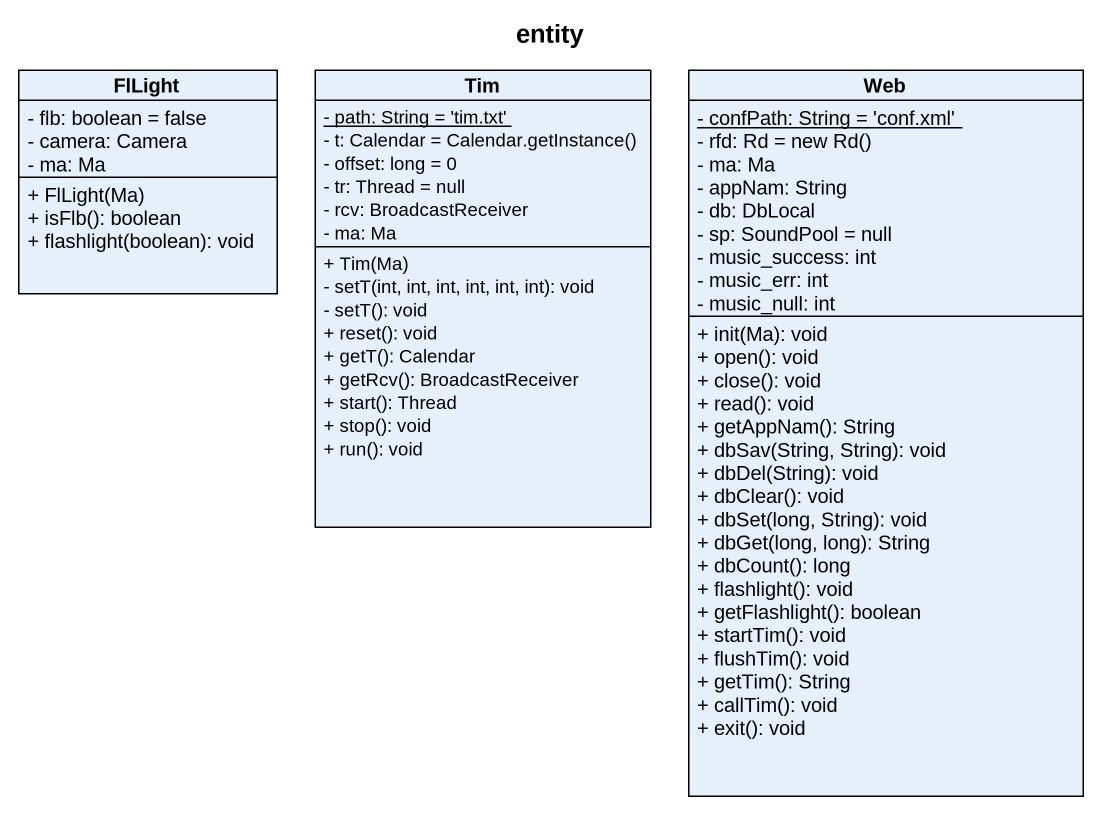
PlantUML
@startuml
title entity
hide circle
hide empty members
skinparam classAttributeIconSize 0
class FlLight {
  - flb: boolean = false
  - camera: Camera
  - ma: Ma
  + FlLight(Ma)
  + isFlb(): boolean
  + flashlight(boolean): void
}
class Tim {
  {static} - path: String = 'tim.txt'
  {field} - t: Calendar = Calendar.getInstance()
  - offset: long = 0
  - tr: Thread = null
  - rcv: BroadcastReceiver
  - ma: Ma
  + Tim(Ma)
  - setT(int, int, int, int, int, int): void
  - setT(): void
  + reset(): void
  + getT(): Calendar
  + getRcv(): BroadcastReceiver
  + start(): Thread
  + stop(): void
  + run(): void
}
class Web {
  {static} - confPath: String = 'conf.xml'
  {field} - rfd: Rd = new Rd()
  - ma: Ma
  - appNam: String
  - db: DbLocal
  - sp: SoundPool = null
  - music_success: int
  - music_err: int
  - music_null: int
  + init(Ma): void
  + open(): void
  + close(): void
  + read(): void
  + getAppNam(): String
  + dbSav(String, String): void
  + dbDel(String): void
  + dbClear(): void
  + dbSet(long, String): void
  + dbGet(long, long): String
  + dbCount(): long
  + flashlight(): void
  + getFlashlight(): boolean
  + startTim(): void
  + flushTim(): void
  + getTim(): String
  + callTim(): void
  + exit(): void
}
@enduml
